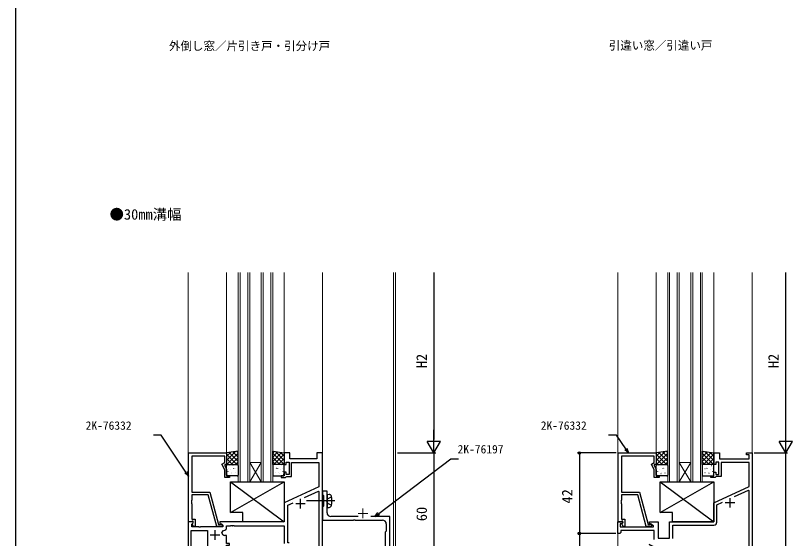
# Model space of a CAD drawing. Units: millimetres, scale not verified. Extents: x -437 to 438, y -681 to 679.
# Drawn here: x -436.7 to -31.9, y -353.9 to -81.1 of the extents above; entities that cross this region are included whole.
import ezdxf
from ezdxf.enums import TextEntityAlignment as Align

# ---------------------------------------------------------------- set-up
doc = ezdxf.new("R2010")
doc.units = ezdxf.units.MM
doc.header["$LTSCALE"] = 4
for name, color, linetype in [('0-1_USER1', 3, 'Continuous'), ('0-2_YKK_11', 7, 'Continuous'), ('0-4_YKK_13', 4, 'Continuous'), ('0-5_YKK_D', 6, 'Continuous'), ('0-6_YKK_ZWAK', 7, 'Continuous')]:
    doc.layers.add(name, color=color, linetype=linetype)
doc.layers.add('0-3_YKK_12', color=2, linetype='Continuous', lineweight=18)
doc.styles.add('ＭＳ ゴシック', font='')
doc.styles.get('ＭＳ ゴシック').set_extended_font_data('MS Gothic')

msp = doc.modelspace()

# ---------------------------------------------------------------- linework, layer by layer
at = {"layer": '0-2_YKK_11'}
for p, q in [((-285.7, -335.799), (-290.7, -335.799)), ((-288.2, -338.299), (-288.2, -333.299)), ((-61.86, -335.297), (-66.86, -335.297)), ((-64.36, -337.797), (-64.36, -332.797)), ((-258.084, -342.497), (-272.4, -342.497)), ((-330.2, -352.099), (-335.2, -352.099)), ((-332.7, -354.599), (-332.7, -349.599))]:
    msp.add_line(p, q, dxfattribs=at)
for points in [[(-276.7, -369.299), (-276.7, -309.299), (-279.7, -309.299), (-279.7, -312.299), (-293.7, -312.299), (-293.7, -309.299), (-296.7, -309.299), (-296.7, -315.299), (-295.7, -315.299), (-295.7, -314.099), (-294.1, -314.099), (-294.1, -320.499), (-295.7, -320.499), (-295.7, -319.299), (-296.7, -319.299), (-296.7, -321.299), (-298.2, -321.299), (-298.2, -322.099), (-296, -322.099), (-295.7, -321.799), (-295.4, -321.499), (-292.9, -321.499), (-292.9, -314.299), (-278.63, -314.299), (-278.63, -326.873), (-296.7, -335.299), (-296.7, -345.299), (-330.2, -345.299), (-330.2, -346.099), (-328.7, -346.965), (-328.7, -347.799), (-340.242, -347.799), (-340.425, -347.919), (-340.975, -347.919), (-341.158, -347.799), (-344.77, -347.799), (-344.77, -346.393), (-344.064, -345.687), (-344.224, -345.299), (-346.7, -345.299)], [(-346.5, -345.297), (-346.5, -309.297), (-326.7, -309.297), (-326.7, -315.297), (-327.7, -315.297), (-327.7, -315.797), (-326.7, -317.941), (-326.7, -321.297), (-325.2, -321.297), (-325.2, -322.097), (-327.7, -322.097), (-327.7, -318.163), (-329.12, -315.117), (-327.7, -314.297), (-327.7, -310.927), (-344.87, -310.927), (-344.87, -329.797), (-335.401, -329.797), (-330.9, -346.597), (-330.066, -346.597), (-329.877, -346.53)], [(-122.66, -345.297), (-122.66, -309.297), (-102.86, -309.297), (-102.86, -315.297), (-103.86, -315.297), (-103.86, -315.797), (-102.86, -317.941), (-102.86, -321.297), (-101.36, -321.297), (-101.36, -322.097), (-103.86, -322.097), (-103.86, -318.163), (-105.281, -315.117), (-103.86, -314.297), (-103.86, -310.927), (-121.03, -310.927), (-121.03, -329.797), (-111.562, -329.797), (-107.06, -346.597), (-106.226, -346.597), (-106.037, -346.53)], [(-106.36, -345.297), (-101.86, -345.297), (-101.86, -353.797), (-95.86, -353.797), (-95.86, -345.297), (-72.86, -345.297), (-72.86, -335.297), (-54.46, -326.716), (-54.46, -314.297), (-69.06, -314.297), (-69.06, -321.497), (-71.56, -321.497), (-71.86, -321.797), (-72.16, -322.097), (-74.36, -322.097), (-74.36, -321.297), (-72.86, -321.297), (-72.86, -319.297), (-71.86, -319.297), (-71.86, -320.497), (-70.26, -320.497), (-70.26, -314.097), (-71.86, -314.097), (-71.86, -315.297), (-72.86, -315.297), (-72.86, -309.297), (-69.86, -309.297), (-69.86, -312.297), (-54.36, -312.297), (-54.36, -310.297), (-55.86, -310.297), (-55.86, -309.297), (-52.86, -309.297)], [(-52.86, -309.297), (-52.86, -409.297)], [(-329.5, -347.597), (-331.874, -347.597), (-336.269, -331.197), (-344.87, -331.197), (-344.87, -333.838), (-344.99, -334.022), (-344.99, -334.571), (-344.87, -334.755), (-344.87, -334.838), (-344.99, -335.022), (-344.99, -335.571), (-344.87, -335.755), (-344.87, -343.797), (-343.1, -343.797), (-343.1, -347.597), (-343.923, -347.597), (-344.674, -346.297), (-344.1, -345.723), (-344.1, -344.797), (-344.67, -344.797), (-344.87, -344.997), (-345.17, -345.297), (-346.5, -345.297)], [(-286.077, -332.475), (-278.908, -329.132), (-278.63, -329.309), (-278.63, -367.069), (-278.93, -367.369), (-284.837, -367.369)], [(-274.4, -340.497), (-274.4, -334.755), (-274.52, -334.571), (-274.52, -334.022), (-274.4, -333.838), (-274.4, -329.297), (-276.7, -329.297), (-276.7, -330.997), (-276.4, -331.297), (-276.2, -331.497), (-276.2, -337.097), (-276.4, -337.297), (-276.7, -337.597), (-276.7, -344.297), (-260.658, -344.297), (-260.475, -344.177), (-259.925, -344.177), (-259.742, -344.297), (-245.5, -344.297)], [(-105.66, -347.597), (-108.035, -347.597), (-112.429, -331.197), (-121.03, -331.197), (-121.03, -333.838), (-121.15, -334.022), (-121.15, -334.571), (-121.03, -334.755), (-121.03, -334.838), (-121.15, -335.022), (-121.15, -335.571), (-121.03, -335.755), (-121.03, -343.797), (-119.26, -343.797), (-119.26, -347.597), (-120.084, -347.597), (-120.834, -346.297), (-120.26, -345.723), (-120.26, -344.797), (-120.83, -344.797), (-121.03, -344.997), (-121.33, -345.297), (-122.66, -345.297)], [(-62.134, -332.06), (-54.838, -328.658), (-54.56, -328.835), (-54.56, -382.997), (-106.565, -357.068), (-60.677, -382.997)], [(-294.17, -356.169), (-294.77, -356.169), (-294.77, -336.529), (-292.111, -335.289)], [(-71.26, -345.397), (-71.26, -336.316), (-68.271, -334.922)], [(-243.5, -346.297), (-243.5, -349.997), (-243.8, -350.297), (-244.1, -350.597), (-244.1, -369.297), (-241.7, -369.297), (-241.7, -342.497), (-251.5, -342.497)], [(-346.7, -345.299), (-346.7, -369.299), (-345.2, -369.299), (-345.2, -349.729), (-336.7, -349.729), (-336.7, -369.299), (-326.7, -369.299), (-326.7, -363.299), (-327.7, -363.299), (-327.7, -362.799), (-326.7, -360.655), (-326.7, -357.299), (-325.2, -357.299), (-325.2, -356.499), (-326.7, -356.499), (-326.7, -352.269), (-327.889, -352.269)], [(-326.7, -348.229), (-326.7, -347.299), (-324.658, -347.299), (-324.475, -347.179), (-323.925, -347.179), (-323.742, -347.299), (-323.658, -347.299), (-323.475, -347.179), (-322.925, -347.179), (-322.742, -347.299), (-296.7, -347.299), (-296.7, -356.499)], [(-103.86, -354.381), (-103.86, -349.797), (-121.36, -349.797), (-121.36, -350.797), (-121.86, -351.297), (-122.86, -351.297), (-122.86, -345.297), (-120.385, -345.297), (-120.224, -345.684), (-120.836, -346.297), (-121.66, -346.297), (-121.66, -347.797), (-104.316, -347.797), (-104.195, -347.347), (-106.36, -346.097), (-106.36, -345.297)], [(-94.26, -353.897), (-94.26, -346.897), (-72.76, -346.897)], [(-329.128, -350.802), (-328.376, -349.729), (-328.2, -349.729)]]:
    msp.add_lwpolyline(points, dxfattribs=at)
for centre, radius, start, end in [((-272.4, -340.497), 2, 180, 270), ((-329.5, -346.997), 0.6, 270.00002, 128.94243), ((-245.5, -346.297), 2, 0, 90), ((-105.66, -346.997), 0.6, 270.00002, 128.94243), ((-72.76, -345.397), 1.5, 270.00001, 359.99999), ((-332.7, -352.099), 3.8, 10.94087, 19.95636), ((-327.889, -351.169), 1.1, 190.94087, 269.99999), ((-328.2, -348.229), 1.5, 270.00001, 359.99999)]:
    msp.add_arc(centre, radius, start, end, dxfattribs=at)
at = {"layer": '0-3_YKK_12'}
for p, q in [((-346.7, -215.14), (-346.7, -525.849)), ((-326.7, -309.297), (-326.7, -215.14)), ((-320.7, -324.299), (-320.7, -215.14)), ((-319.7, -324.299), (-319.7, -215.14)), ((-315.7, -324.299), (-315.7, -215.14)), ((-314.7, -324.299), (-314.7, -215.14)), ((-308.7, -324.299), (-308.7, -215.14)), ((-307.7, -324.299), (-307.7, -215.14)), ((-303.7, -324.299), (-303.7, -215.14)), ((-302.7, -324.299), (-302.7, -215.14)), ((-296.7, -309.299), (-296.7, -215.14)), ((-276.7, -215.14), (-276.7, -525.849)), ((-239.7, -215.14), (-239.7, -525.849)), ((-238.7, -215.14), (-238.7, -525.849)), ((-122.86, -521.3), (-122.86, -215.14)), ((-102.86, -309.497), (-102.86, -215.14)), ((-96.86, -324.297), (-96.86, -215.14)), ((-95.86, -215.14), (-95.86, -324.297)), ((-91.86, -324.297), (-91.86, -215.14)), ((-84.86, -324.297), (-84.86, -215.14)), ((-83.86, -215.14), (-83.86, -324.297)), ((-79.86, -324.297), (-79.86, -215.14)), ((-72.86, -309.497), (-72.86, -215.14)), ((-52.86, -521.3), (-52.86, -215.14)), ((-314.7, -314.299), (-308.7, -314.299)), ((-314.7, -324.299), (-308.7, -314.299)), ((-308.7, -324.299), (-314.7, -314.299)), ((-90.86, -314.297), (-84.86, -314.297)), ((-90.86, -324.297), (-84.86, -314.297)), ((-84.86, -324.297), (-90.86, -314.297)), ((-320.7, -324.299), (-302.7, -324.299)), ((-90.86, -324.297), (-84.86, -324.297)), ((-255.7, -338.297), (-255.7, -343.297)), ((-258.2, -340.797), (-253.2, -340.797))]:
    msp.add_line(p, q, dxfattribs=at)
for points in [[(-90.86, -215.14), (-90.86, -324.297), (-96.86, -324.297)], [(-78.86, -215.14), (-78.86, -324.297), (-84.86, -324.297)]]:
    msp.add_lwpolyline(points, dxfattribs=at)
at = {"layer": '0-4_YKK_13'}
for p, q in [((-322.076, -308.529), (-326.7, -313.152)), ((-324.77, -308.978), (-326.7, -310.907)), ((-326.7, -309.965), (-321.366, -315.299)), ((-320.7, -309.397), (-326.602, -315.299)), ((-325.346, -309.073), (-320.7, -313.72)), ((-320.7, -311.642), (-324.357, -315.299)), ((-323.422, -308.753), (-320.7, -311.475)), ((-321.498, -308.432), (-320.7, -309.23)), ((-301.902, -308.432), (-302.7, -309.23)), ((-299.978, -308.753), (-302.7, -311.475)), ((-298.054, -309.073), (-302.7, -313.72)), ((-302.7, -309.397), (-296.798, -315.299)), ((-302.7, -311.642), (-299.043, -315.299)), ((-296.7, -309.965), (-302.034, -315.299)), ((-301.324, -308.529), (-296.7, -313.152)), ((-298.63, -308.978), (-296.7, -310.907)), ((-98.237, -308.526), (-102.86, -313.15)), ((-100.931, -308.975), (-102.86, -310.905)), ((-102.86, -309.962), (-97.526, -315.297)), ((-96.86, -309.395), (-102.762, -315.297)), ((-101.507, -309.071), (-96.86, -313.717)), ((-96.86, -311.64), (-100.517, -315.297)), ((-99.582, -308.75), (-96.86, -311.472)), ((-97.658, -308.429), (-96.86, -309.227)), ((-78.063, -308.429), (-78.86, -309.227)), ((-76.138, -308.75), (-78.86, -311.472)), ((-74.214, -309.071), (-78.86, -313.717)), ((-78.86, -309.395), (-72.959, -315.297)), ((-78.86, -311.64), (-75.204, -315.297)), ((-72.86, -309.962), (-78.195, -315.297)), ((-77.484, -308.526), (-72.86, -313.15)), ((-74.79, -308.975), (-72.86, -310.905)), ((-326.7, -312.21), (-323.611, -315.299)), ((-326.7, -314.455), (-325.856, -315.299)), ((-326.2, -315.299), (-321.2, -315.299)), ((-324.073, -315.394), (-324.066, -315.401)), ((-323.389, -315.487), (-323.345, -315.511)), ((-320.7, -313.887), (-322.112, -315.299)), ((-302.7, -313.887), (-301.288, -315.299)), ((-297.2, -315.299), (-302.2, -315.299)), ((-300.011, -315.487), (-300.055, -315.511)), ((-296.7, -312.21), (-299.789, -315.299)), ((-299.327, -315.394), (-299.334, -315.401)), ((-296.7, -314.455), (-297.544, -315.299)), ((-102.86, -312.207), (-99.771, -315.297)), ((-102.86, -314.452), (-102.016, -315.297)), ((-102.36, -315.297), (-97.36, -315.297)), ((-100.233, -315.391), (-100.227, -315.399)), ((-99.549, -315.485), (-99.505, -315.509)), ((-96.86, -313.885), (-98.272, -315.297)), ((-78.86, -313.885), (-77.449, -315.297)), ((-73.36, -315.297), (-78.36, -315.297)), ((-76.171, -315.485), (-76.215, -315.509)), ((-72.86, -312.207), (-75.95, -315.297)), ((-75.487, -315.391), (-75.494, -315.399)), ((-72.86, -314.452), (-73.705, -315.297)), ((-326.7, -320.799), (-326.7, -315.799)), ((-326.064, -318.791), (-326.017, -318.879)), ((-325.892, -317.377), (-325.885, -317.384)), ((-325.465, -315.92), (-325.421, -315.944)), ((-324.822, -318.111), (-324.778, -318.135)), ((-323.917, -319.581), (-323.911, -319.589)), ((-323.174, -317.266), (-323.128, -317.355)), ((-322.798, -317.377), (-322.754, -317.401)), ((-322.154, -319.569), (-322.111, -319.593)), ((-322.131, -317.561), (-322.125, -317.569)), ((-320.721, -316.945), (-320.7, -316.956)), ((-320.7, -315.799), (-320.7, -320.799)), ((-302.7, -315.799), (-302.7, -320.799)), ((-302.679, -316.945), (-302.7, -316.956)), ((-301.245, -319.569), (-301.289, -319.593)), ((-301.269, -317.561), (-301.275, -317.569)), ((-300.602, -317.377), (-300.646, -317.401)), ((-300.226, -317.266), (-300.272, -317.355)), ((-299.483, -319.581), (-299.489, -319.589)), ((-298.578, -318.111), (-298.621, -318.135)), ((-297.935, -315.92), (-297.978, -315.944)), ((-297.508, -317.377), (-297.514, -317.384)), ((-297.336, -318.791), (-297.383, -318.879)), ((-296.7, -320.799), (-296.7, -315.799)), ((-102.86, -320.797), (-102.86, -315.797)), ((-102.224, -318.788), (-102.177, -318.877)), ((-102.053, -317.374), (-102.046, -317.381)), ((-101.626, -315.917), (-101.582, -315.941)), ((-100.983, -318.109), (-100.939, -318.133)), ((-100.078, -319.579), (-100.071, -319.586)), ((-99.335, -317.264), (-99.288, -317.352)), ((-98.958, -317.375), (-98.914, -317.399)), ((-98.315, -319.566), (-98.271, -319.59)), ((-98.292, -317.559), (-98.285, -317.566)), ((-96.881, -316.942), (-96.86, -316.954)), ((-96.86, -315.797), (-96.86, -320.797)), ((-78.86, -315.797), (-78.86, -320.797)), ((-78.839, -316.942), (-78.86, -316.954)), ((-77.406, -319.566), (-77.45, -319.59)), ((-77.429, -317.559), (-77.436, -317.566)), ((-76.763, -317.375), (-76.807, -317.399)), ((-76.386, -317.264), (-76.433, -317.352)), ((-75.643, -319.579), (-75.65, -319.586)), ((-74.738, -318.109), (-74.782, -318.133)), ((-74.095, -315.917), (-74.139, -315.941)), ((-73.668, -317.374), (-73.675, -317.381)), ((-73.496, -318.788), (-73.543, -318.877)), ((-72.86, -320.797), (-72.86, -315.797)), ((-326.256, -320.735), (-326.212, -320.759)), ((-321.2, -321.299), (-326.2, -321.299)), ((-324.231, -320.001), (-324.187, -320.025)), ((-302.2, -321.299), (-297.2, -321.299)), ((-299.169, -320.001), (-299.213, -320.025)), ((-297.144, -320.735), (-297.188, -320.759)), ((-102.416, -320.733), (-102.372, -320.757)), ((-97.36, -321.297), (-102.36, -321.297)), ((-100.391, -319.999), (-100.347, -320.023)), ((-78.36, -321.297), (-73.36, -321.297)), ((-75.329, -319.999), (-75.373, -320.023)), ((-73.304, -320.733), (-73.348, -320.757)), ((-324.699, -340.299), (-296.7, -324.299)), ((-324.699, -324.299), (-296.7, -345.299)), ((-100.859, -340.297), (-72.86, -324.297)), ((-100.859, -324.297), (-72.86, -345.297)), ((-274.4, -330.797), (-273.281, -330.894)), ((-270.375, -334.297), (-285.065, -334.297))]:
    msp.add_line(p, q, dxfattribs=at)
for points in [[(-320.7, -308.299), (-326.7, -309.299), (-326.7, -315.299), (-320.7, -315.299)], [(-302.7, -308.299), (-296.7, -309.299), (-296.7, -315.299), (-302.7, -315.299)], [(-96.86, -308.297), (-102.86, -309.297), (-102.86, -315.297), (-96.86, -315.297)], [(-78.86, -308.297), (-72.86, -309.297), (-72.86, -315.297), (-78.86, -315.297)], [(-324.699, -340.299), (-324.699, -324.299), (-296.7, -324.299), (-296.7, -345.299), (-318.2, -345.299), (-318.2, -340.299)], [(-100.859, -340.297), (-100.859, -324.297), (-72.86, -324.297), (-72.86, -345.297), (-94.36, -345.297), (-94.36, -340.297)]]:
    msp.add_lwpolyline(points, close=True, dxfattribs=at)
for points in [[(-274.4, -330.797), (-274.4, -337.797), (-273.281, -337.699)], [(-274.7, -334.297), (-274.091, -333.152), (-272.062, -332.14)], [(-274.7, -334.297), (-274.091, -335.442), (-272.062, -336.453)]]:
    msp.add_lwpolyline(points, dxfattribs=at)
for centre, radius, start, end in [((-326.2, -315.799), 0.5, 90, 180), ((-321.2, -315.799), 0.5, 0, 90), ((-302.2, -315.799), 0.5, 90, 180), ((-297.2, -315.799), 0.5, 0, 90), ((-102.36, -315.797), 0.5, 90, 180), ((-97.36, -315.797), 0.5, 0, 90), ((-78.36, -315.797), 0.5, 90, 180), ((-73.36, -315.797), 0.5, 0, 90), ((-326.2, -320.799), 0.5, 180, 270), ((-321.2, -320.799), 0.5, 270, 0), ((-302.2, -320.799), 0.5, 180, 270), ((-297.2, -320.799), 0.5, 270, 0), ((-102.36, -320.797), 0.5, 180, 270), ((-97.36, -320.797), 0.5, 270, 0), ((-78.36, -320.797), 0.5, 180, 270), ((-73.36, -320.797), 0.5, 270, 0), ((-273.394, -332.189), 1.3, 15.88085, 85), ((-280.8, -334.297), 9, 344.11915, 15.88085), ((-273.394, -336.404), 1.3, 275, 344.11915)]:
    msp.add_arc(centre, radius, start, end, dxfattribs=at)
at = {"layer": '0-5_YKK_D'}
for p, q in [((-218.7, -215.14), (-218.7, -302.297)), ((-35.36, -302.297), (-35.36, -215.14)), ((-218.7, -309.297), (-218.7, -297.172)), ((-35.36, -309.297), (-35.36, -297.172)), ((-218.7, -309.297), (-222.2, -303.234)), ((-215.2, -303.234), (-222.2, -303.234)), ((-218.7, -309.297), (-215.2, -303.234)), ((-35.36, -309.297), (-38.86, -303.234)), ((-31.86, -303.234), (-38.86, -303.234)), ((-35.36, -309.297), (-31.86, -303.234)), ((-237.7, -309.297), (-217.7, -309.297)), ((-237.7, -309.297), (-217.7, -309.297)), ((-218.7, -309.297), (-218.7, -369.297)), ((-123.66, -309.297), (-143.86, -309.297)), ((-142.86, -309.297), (-142.86, -351.297)), ((-51.86, -309.297), (-34.36, -309.297)), ((-51.86, -309.297), (-34.36, -309.297)), ((-35.36, -409.297), (-35.36, -309.297)), ((-123.86, -351.297), (-143.86, -351.297)), ((-123.86, -351.297), (-143.86, -351.297)), ((-142.86, -351.297), (-142.86, -361.297))]:
    msp.add_line(p, q, dxfattribs=at)
for points in [[(-346.5, -321.355), (-347.919, -319.236), (-360.804, -299.997), (-364.854, -299.997)], [(-117.23, -309.297), (-118.676, -307.197), (-123.636, -299.997), (-127.686, -299.997)], [(-118.114, -306.809), (-117.23, -309.297), (-119.239, -307.584)], [(-249.468, -342.497), (-247.441, -340.949), (-209.958, -312.338), (-205.908, -312.338)], [(-347.351, -318.856), (-346.5, -321.355), (-348.487, -319.616)], [(-247.026, -341.492), (-249.468, -342.497), (-247.855, -340.406)]]:
    msp.add_lwpolyline(points, dxfattribs=at)
for centre in [(-142.86, -309.297), (-142.86, -351.297), (-142.86, -351.297)]:
    msp.add_circle(centre, 0.637, dxfattribs=at)
at = {"layer": '0-6_YKK_ZWAK'}
msp.add_line((-436.7, 643.7), (-436.7, -681.3), dxfattribs=at)

# ---------------------------------------------------------------- texts
at = {"layer": '0-1_USER1', "style": 'ＭＳ ゴシック'}
for s, height, p in [('外倒し窓／片引き戸・引分け戸', 4.399, (-356.767, -100.516)), ('引違い窓／引違い戸', 4.399, (-127.562, -100.239)), ('●30㎜溝幅', 5.499, (-387.723, -189.228))]:
    msp.add_text(s, height=height, dxfattribs=at).set_placement(p, align=Align.BOTTOM_LEFT)
at = {"layer": '0-5_YKK_D', "style": 'ＭＳ ゴシック'}
for s, p in [('H2', (-220.7, -265.046)), ('H2', (-37.36, -265.046)), ('42', (-144.86, -335.666)), ('60', (-220.7, -344.858))]:
    msp.add_text(s, height=5.499, rotation=90, dxfattribs=at).set_placement(p, align=Align.BOTTOM_LEFT)
for s, p in [('2K-76332', (-400.172, -298.497)), ('2K-76332', (-163.004, -298.497)), ('2K-76197', (-206.351, -310.838))]:
    msp.add_text(s, height=4.399, dxfattribs=at).set_placement(p, align=Align.BOTTOM_LEFT)

doc.saveas('drawing.dxf')
